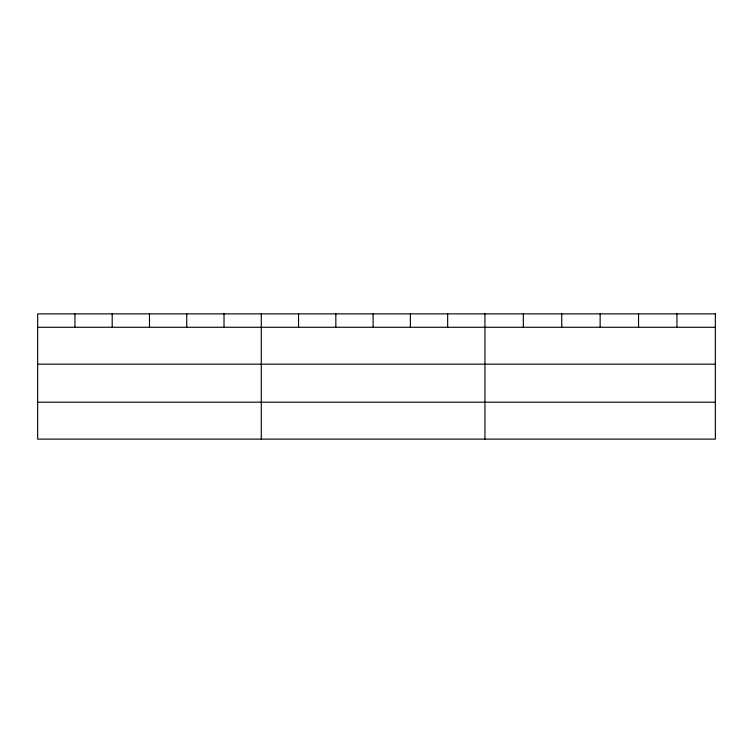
<?xml version="1.0" encoding="UTF-8"?>
<svg xmlns="http://www.w3.org/2000/svg" width="753" height="753" viewBox="0 0 753 753"><rect width="100%" height="100%" fill="white"/><g stroke="black" fill="none" stroke-linecap="round" stroke-linejoin="round"><path stroke-width="1.13" d="M37.65 327.273L715.35 327.273M37.65 364.179L715.35 364.179M37.65 402.206L715.35 402.206M676.947 313.879L676.947 327.273M638.544 313.879L638.544 327.273M600.141 313.879L600.141 327.273M561.738 313.879L561.738 327.273M523.335 313.879L523.335 327.273M484.932 313.879L484.932 439.121M447.659 313.879L447.659 327.273M410.385 313.879L410.385 327.273M373.111 313.879L373.111 327.273M335.838 313.879L335.838 327.273M298.565 313.879L298.565 327.273M261.291 313.879L261.291 439.121M224.018 313.879L224.018 327.273M186.744 313.879L186.744 327.273M149.471 313.879L149.471 327.273M112.197 313.879L112.197 327.273M74.924 313.879L74.924 327.273M715.35 313.879L37.65 313.879L37.65 439.121L715.35 439.121L715.35 313.879"/></g></svg>
